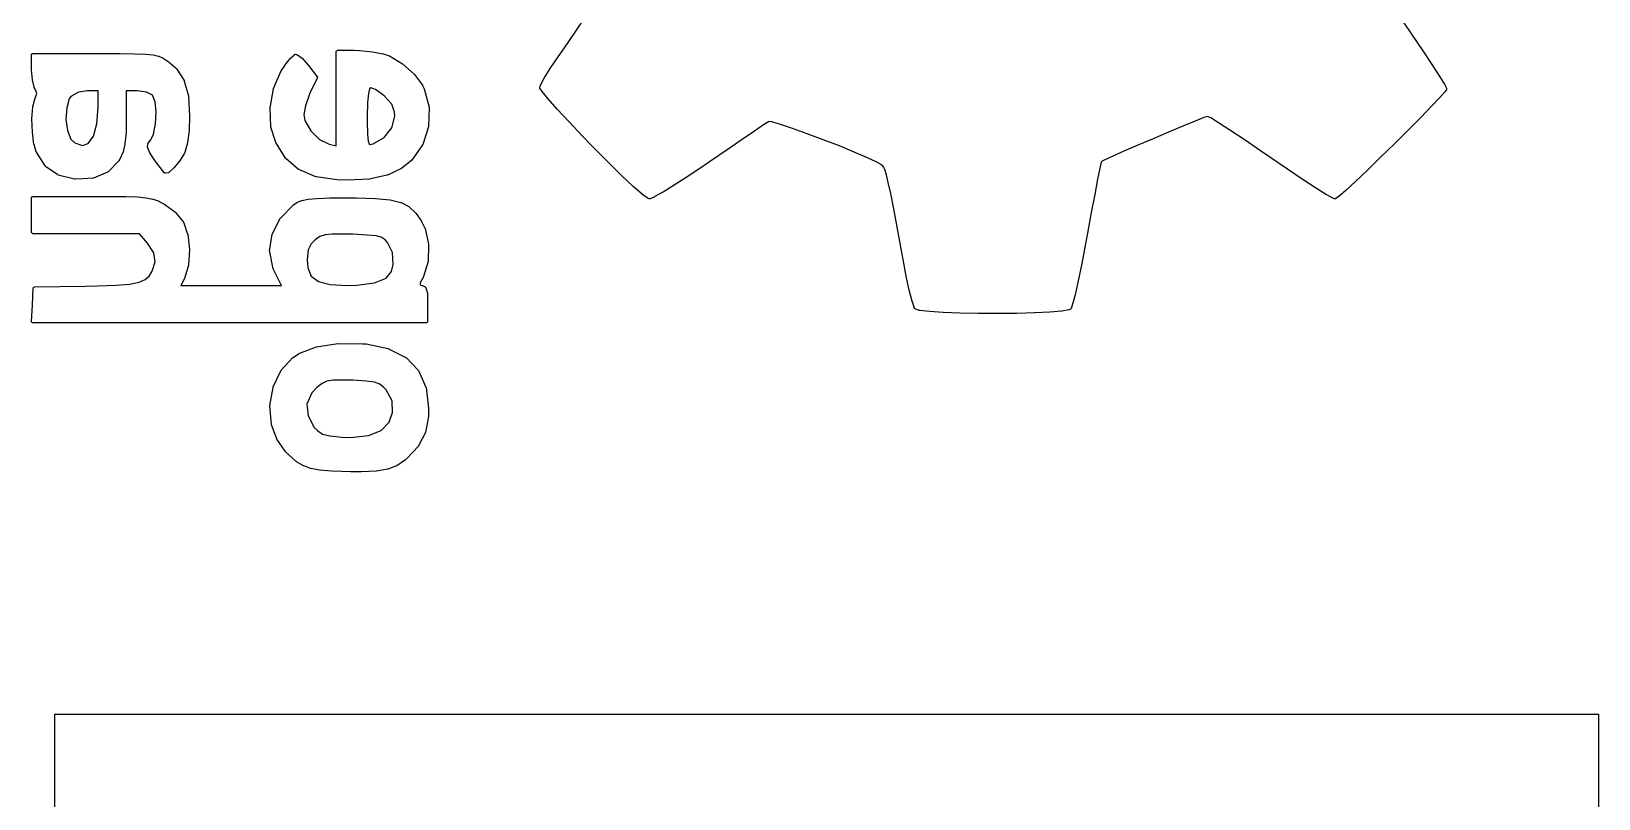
# Model space of a CAD drawing. Extents: x 84 to 124, y -233 to -38.
# Drawn here: x 111.78 to 117.99, y -128.76 to -125.72 of the extents above; entities that cross this region are included whole.
import ezdxf

# ---------------------------------------------------------------- set-up
doc = ezdxf.new("R2010")
doc.units = 0
doc.layers.add('BLACK', color=7, linetype='CONTINUOUS')

msp = doc.modelspace()

# ---------------------------------------------------------------- linework, layer by layer
at = {"layer": 'BLACK', "linetype": 'CONTINUOUS'}
for p, q in [((113.938, -125.728), (113.985, -125.659)), ((113.893, -125.793), (113.938, -125.728)), ((117.219, -125.687), (117.252, -125.736)), ((113.871, -125.825), (113.893, -125.793)), ((113.893, -125.793), (113.893, -125.793)), ((117.252, -125.736), (117.252, -125.736)), ((117.252, -125.736), (117.252, -125.736)), ((117.252, -125.736), (117.297, -125.802)), ((111.785, -125.817), (111.787, -125.813)), ((111.785, -125.877), (111.785, -125.817)), ((111.787, -125.813), (111.79, -125.812)), ((111.79, -125.812), (112.034, -125.812)), ((112.034, -125.812), (112.055, -125.812)), ((112.055, -125.812), (112.055, -125.812)), ((112.055, -125.812), (112.055, -125.812)), ((112.055, -125.812), (112.134, -125.812)), ((112.134, -125.812), (112.134, -125.812)), ((112.134, -125.812), (112.134, -125.812)), ((112.134, -125.812), (112.193, -125.813)), ((112.193, -125.813), (112.193, -125.813)), ((112.193, -125.813), (112.193, -125.813)), ((112.193, -125.813), (112.236, -125.815)), ((112.236, -125.815), (112.236, -125.815)), ((112.236, -125.815), (112.236, -125.815)), ((112.236, -125.815), (112.266, -125.818)), ((112.266, -125.818), (112.266, -125.818)), ((112.266, -125.818), (112.267, -125.818)), ((112.267, -125.818), (112.288, -125.823)), ((112.288, -125.823), (112.288, -125.823)), ((112.288, -125.823), (112.289, -125.823)), ((112.289, -125.823), (112.306, -125.831)), ((112.306, -125.831), (112.306, -125.831)), ((112.306, -125.831), (112.306, -125.831)), ((112.306, -125.831), (112.322, -125.841)), ((112.322, -125.841), (112.322, -125.841)), ((112.322, -125.841), (112.323, -125.841)), ((112.323, -125.841), (112.36, -125.873)), ((112.79, -125.857), (112.811, -125.83)), ((112.811, -125.83), (112.812, -125.829)), ((112.811, -125.83), (112.811, -125.83)), ((112.812, -125.829), (112.826, -125.817)), ((112.826, -125.817), (112.826, -125.816)), ((112.826, -125.816), (112.827, -125.816)), ((112.826, -125.817), (112.826, -125.817)), ((112.827, -125.816), (112.829, -125.815)), ((112.829, -125.815), (112.829, -125.816)), ((112.829, -125.816), (112.829, -125.815)), ((112.829, -125.815), (112.835, -125.816)), ((112.835, -125.816), (112.836, -125.817)), ((112.836, -125.817), (112.838, -125.817)), ((112.838, -125.817), (112.857, -125.831)), ((112.857, -125.831), (112.857, -125.832)), ((112.857, -125.832), (112.858, -125.832)), ((112.858, -125.832), (112.881, -125.858)), ((112.992, -125.804), (112.993, -125.802)), ((112.992, -126.178), (112.992, -125.804)), ((112.992, -125.804), (112.992, -125.804)), ((112.992, -125.804), (112.992, -125.804)), ((112.993, -125.802), (112.994, -125.801)), ((112.994, -125.801), (112.996, -125.8)), ((112.994, -125.801), (112.994, -125.801)), ((112.994, -125.801), (112.994, -125.801)), ((112.996, -125.8), (112.997, -125.799)), ((112.997, -125.799), (112.997, -125.799)), ((112.997, -125.799), (112.997, -125.799)), ((112.997, -125.799), (113.063, -125.799)), ((113.063, -125.799), (113.063, -125.799)), ((113.063, -125.799), (113.063, -125.799)), ((113.063, -125.799), (113.084, -125.8)), ((113.084, -125.8), (113.085, -125.8)), ((113.085, -125.8), (113.085, -125.8)), ((113.085, -125.8), (113.135, -125.805)), ((113.135, -125.805), (113.136, -125.805)), ((113.136, -125.805), (113.136, -125.805)), ((113.136, -125.805), (113.178, -125.813)), ((113.178, -125.813), (113.178, -125.813)), ((113.178, -125.813), (113.179, -125.813)), ((113.179, -125.813), (113.202, -125.821)), ((113.202, -125.821), (113.202, -125.822)), ((113.202, -125.822), (113.203, -125.822)), ((113.203, -125.822), (113.254, -125.853)), ((113.254, -125.853), (113.254, -125.853)), ((113.254, -125.853), (113.255, -125.853)), ((113.255, -125.853), (113.301, -125.894)), ((113.84, -125.871), (113.871, -125.825)), ((113.871, -125.825), (113.871, -125.825)), ((113.871, -125.825), (113.871, -125.825)), ((117.297, -125.802), (117.297, -125.802)), ((117.297, -125.802), (117.297, -125.802)), ((117.297, -125.802), (117.335, -125.86)), ((111.788, -125.916), (111.785, -125.877)), ((111.785, -125.877), (111.785, -125.877)), ((111.785, -125.877), (111.785, -125.877)), ((111.788, -125.917), (111.788, -125.916)), ((111.788, -125.916), (111.788, -125.916)), ((111.795, -125.945), (111.788, -125.917)), ((112.36, -125.873), (112.361, -125.874)), ((112.361, -125.874), (112.361, -125.874)), ((112.361, -125.874), (112.39, -125.919)), ((112.743, -125.951), (112.773, -125.883)), ((112.773, -125.883), (112.79, -125.858)), ((112.773, -125.883), (112.773, -125.883)), ((112.773, -125.883), (112.773, -125.883)), ((112.79, -125.858), (112.79, -125.857)), ((112.79, -125.858), (112.79, -125.858)), ((112.881, -125.858), (112.881, -125.858)), ((112.881, -125.858), (112.882, -125.859)), ((112.882, -125.859), (112.916, -125.904)), ((112.917, -125.909), (112.89, -125.963)), ((112.916, -125.904), (112.917, -125.905)), ((112.917, -125.905), (112.917, -125.906)), ((112.917, -125.906), (112.917, -125.907)), ((112.917, -125.907), (112.917, -125.908)), ((112.917, -125.908), (112.917, -125.909)), ((112.917, -125.909), (112.917, -125.909)), ((113.301, -125.894), (113.301, -125.895)), ((113.301, -125.895), (113.302, -125.895)), ((113.302, -125.895), (113.334, -125.938)), ((113.801, -125.937), (113.816, -125.91)), ((113.816, -125.91), (113.84, -125.871)), ((113.816, -125.91), (113.816, -125.91)), ((113.816, -125.91), (113.816, -125.91)), ((113.84, -125.871), (113.84, -125.871)), ((113.84, -125.871), (113.84, -125.871)), ((117.335, -125.86), (117.335, -125.86)), ((117.335, -125.86), (117.335, -125.86)), ((117.335, -125.86), (117.364, -125.905)), ((117.364, -125.905), (117.364, -125.905)), ((117.364, -125.905), (117.364, -125.905)), ((117.364, -125.905), (117.383, -125.936)), ((111.795, -125.946), (111.795, -125.945)), ((111.795, -125.947), (111.795, -125.946)), ((111.799, -125.953), (111.795, -125.947)), ((111.806, -125.971), (111.799, -125.953)), ((111.799, -125.989), (111.806, -125.971)), ((111.971, -125.965), (111.94, -125.982)), ((112.006, -125.96), (111.971, -125.965)), ((112.049, -125.96), (112.006, -125.96)), ((112.049, -126.024), (112.049, -125.96)), ((112.203, -125.96), (112.16, -125.96)), ((112.16, -125.96), (112.16, -126.071)), ((112.24, -125.965), (112.203, -125.96)), ((112.264, -125.977), (112.24, -125.965)), ((112.274, -126.003), (112.264, -125.977)), ((112.264, -125.977), (112.264, -125.977)), ((112.39, -125.919), (112.39, -125.92)), ((112.39, -125.92), (112.39, -125.921)), ((112.39, -125.921), (112.406, -125.98)), ((112.406, -125.98), (112.406, -125.98)), ((112.406, -125.98), (112.406, -125.981)), ((112.73, -126.027), (112.743, -125.952)), ((112.743, -125.952), (112.743, -125.951)), ((112.743, -125.951), (112.743, -125.951)), ((112.884, -125.977), (112.87, -126.019)), ((112.89, -125.963), (112.884, -125.977)), ((113.119, -125.97), (113.116, -126.006)), ((113.123, -125.952), (113.119, -125.97)), ((113.129, -125.948), (113.123, -125.952)), ((113.147, -125.955), (113.129, -125.948)), ((113.175, -125.974), (113.147, -125.955)), ((113.185, -125.982), (113.175, -125.974)), ((113.334, -125.938), (113.334, -125.939)), ((113.334, -125.939), (113.334, -125.939)), ((113.334, -125.939), (113.34, -125.952)), ((113.34, -125.952), (113.34, -125.952)), ((113.34, -125.952), (113.34, -125.952)), ((113.34, -125.952), (113.36, -126.025)), ((113.797, -125.947), (113.798, -125.946)), ((113.798, -125.948), (113.797, -125.947)), ((113.798, -125.946), (113.801, -125.937)), ((113.798, -125.946), (113.798, -125.946)), ((113.798, -125.95), (113.798, -125.948)), ((113.807, -125.963), (113.798, -125.95)), ((113.798, -125.95), (113.798, -125.95)), ((113.798, -125.95), (113.798, -125.95)), ((113.801, -125.937), (113.801, -125.937)), ((113.801, -125.937), (113.801, -125.937)), ((113.831, -125.991), (113.807, -125.963)), ((113.807, -125.963), (113.807, -125.963)), ((113.807, -125.963), (113.807, -125.963)), ((117.385, -125.962), (117.364, -125.986)), ((117.383, -125.936), (117.383, -125.936)), ((117.383, -125.936), (117.383, -125.936)), ((117.383, -125.936), (117.39, -125.949)), ((117.39, -125.954), (117.385, -125.962)), ((117.385, -125.962), (117.385, -125.962)), ((117.385, -125.962), (117.385, -125.962)), ((117.39, -125.949), (117.39, -125.949)), ((117.39, -125.949), (117.391, -125.95)), ((117.391, -125.95), (117.39, -125.951)), ((117.39, -125.951), (117.391, -125.953)), ((117.391, -125.953), (117.39, -125.953)), ((117.39, -125.953), (117.39, -125.954)), ((111.786, -126.071), (111.79, -126.023)), ((111.79, -126.022), (111.799, -125.989)), ((111.79, -126.023), (111.79, -126.022)), ((111.79, -126.023), (111.79, -126.023)), ((111.799, -125.989), (111.799, -125.989)), ((111.799, -125.989), (111.799, -125.989)), ((111.924, -126.027), (111.921, -126.073)), ((111.934, -125.991), (111.924, -126.027)), ((111.94, -125.982), (111.934, -125.991)), ((112.044, -126.09), (112.049, -126.024)), ((112.278, -126.044), (112.274, -126.003)), ((112.406, -125.981), (112.411, -126.059)), ((112.73, -126.028), (112.73, -126.027)), ((112.733, -126.103), (112.73, -126.028)), ((112.73, -126.028), (112.73, -126.028)), ((112.87, -126.019), (112.864, -126.054)), ((113.116, -126.006), (113.115, -126.063)), ((113.212, -126.013), (113.185, -125.982)), ((113.223, -126.044), (113.212, -126.013)), ((113.36, -126.027), (113.358, -126.101)), ((113.36, -126.025), (113.36, -126.026)), ((113.36, -126.026), (113.36, -126.027)), ((113.867, -126.032), (113.831, -125.991)), ((113.831, -125.991), (113.831, -125.991)), ((113.831, -125.991), (113.831, -125.991)), ((113.914, -126.082), (113.867, -126.032)), ((113.867, -126.032), (113.867, -126.032)), ((113.867, -126.032), (113.867, -126.032)), ((117.331, -126.021), (117.288, -126.066)), ((117.364, -125.986), (117.331, -126.021)), ((117.331, -126.021), (117.331, -126.021)), ((117.331, -126.021), (117.331, -126.021)), ((117.364, -125.986), (117.364, -125.986)), ((117.364, -125.986), (117.364, -125.986)), ((111.788, -126.124), (111.786, -126.071)), ((111.786, -126.071), (111.786, -126.071)), ((111.786, -126.071), (111.786, -126.071)), ((111.921, -126.073), (111.927, -126.117)), ((112.03, -126.139), (112.044, -126.09)), ((112.16, -126.071), (112.159, -126.125)), ((112.16, -126.071), (112.16, -126.071)), ((112.16, -126.071), (112.16, -126.071)), ((112.268, -126.131), (112.276, -126.09)), ((112.276, -126.09), (112.278, -126.044)), ((112.411, -126.062), (112.409, -126.116)), ((112.411, -126.059), (112.411, -126.059)), ((112.411, -126.059), (112.411, -126.059)), ((112.411, -126.059), (112.411, -126.062)), ((112.411, -126.062), (112.411, -126.062)), ((112.411, -126.062), (112.411, -126.062)), ((112.733, -126.104), (112.733, -126.103)), ((112.752, -126.164), (112.733, -126.104)), ((112.733, -126.104), (112.733, -126.104)), ((112.864, -126.054), (112.868, -126.078)), ((112.868, -126.078), (112.891, -126.118)), ((113.115, -126.063), (113.115, -126.082)), ((113.115, -126.082), (113.116, -126.13)), ((113.212, -126.106), (113.224, -126.06)), ((113.224, -126.06), (113.223, -126.044)), ((113.358, -126.103), (113.335, -126.173)), ((113.358, -126.101), (113.358, -126.102)), ((113.358, -126.102), (113.358, -126.103)), ((113.968, -126.139), (113.914, -126.082)), ((113.914, -126.082), (113.914, -126.082)), ((113.914, -126.082), (113.914, -126.082)), ((114.685, -126.095), (114.649, -126.119)), ((114.704, -126.082), (114.685, -126.095)), ((114.705, -126.081), (114.704, -126.082)), ((114.718, -126.083), (114.705, -126.081)), ((114.752, -126.093), (114.718, -126.083)), ((114.8, -126.109), (114.752, -126.093)), ((116.346, -126.1), (116.289, -126.124)), ((116.394, -126.08), (116.346, -126.1)), ((116.429, -126.066), (116.394, -126.08)), ((116.444, -126.061), (116.429, -126.066)), ((116.456, -126.067), (116.444, -126.061)), ((116.487, -126.086), (116.456, -126.067)), ((116.532, -126.115), (116.487, -126.086)), ((117.288, -126.066), (117.238, -126.116)), ((117.288, -126.066), (117.288, -126.066)), ((117.288, -126.066), (117.288, -126.066)), ((111.794, -126.173), (111.788, -126.124)), ((111.788, -126.124), (111.788, -126.124)), ((111.788, -126.124), (111.788, -126.124)), ((111.927, -126.117), (111.94, -126.151)), ((111.94, -126.151), (111.956, -126.166)), ((111.956, -126.166), (111.986, -126.176)), ((112.009, -126.168), (112.03, -126.139)), ((112.159, -126.125), (112.155, -126.17)), ((112.159, -126.125), (112.159, -126.125)), ((112.159, -126.125), (112.159, -126.125)), ((112.247, -126.167), (112.257, -126.154)), ((112.257, -126.154), (112.268, -126.131)), ((112.403, -126.166), (112.394, -126.199)), ((112.409, -126.117), (112.403, -126.165)), ((112.403, -126.165), (112.403, -126.165)), ((112.403, -126.165), (112.403, -126.166)), ((112.409, -126.116), (112.409, -126.116)), ((112.409, -126.116), (112.409, -126.117)), ((112.752, -126.165), (112.752, -126.164)), ((112.752, -126.164), (112.752, -126.164)), ((112.791, -126.227), (112.752, -126.165)), ((112.891, -126.118), (112.925, -126.152)), ((112.925, -126.152), (112.964, -126.171)), ((113.116, -126.13), (113.118, -126.159)), ((113.118, -126.159), (113.122, -126.17)), ((113.138, -126.17), (113.182, -126.145)), ((113.182, -126.145), (113.212, -126.106)), ((114.003, -126.176), (113.968, -126.139)), ((113.968, -126.139), (113.968, -126.139)), ((113.968, -126.139), (113.968, -126.139)), ((114.6, -126.152), (114.541, -126.193)), ((114.649, -126.119), (114.6, -126.152)), ((114.6, -126.152), (114.6, -126.152)), ((114.649, -126.119), (114.649, -126.119)), ((114.858, -126.13), (114.8, -126.109)), ((114.921, -126.154), (114.858, -126.13)), ((114.985, -126.178), (114.921, -126.154)), ((116.228, -126.15), (116.167, -126.175)), ((116.289, -126.124), (116.228, -126.15)), ((116.228, -126.15), (116.228, -126.15)), ((116.589, -126.153), (116.532, -126.115)), ((116.654, -126.198), (116.589, -126.153)), ((116.589, -126.153), (116.589, -126.153)), ((117.238, -126.116), (117.184, -126.17)), ((117.238, -126.116), (117.238, -126.116)), ((117.238, -126.116), (117.238, -126.116)), ((111.795, -126.173), (111.794, -126.173)), ((111.803, -126.202), (111.795, -126.173)), ((111.795, -126.173), (111.795, -126.173)), ((111.804, -126.202), (111.803, -126.202)), ((111.804, -126.203), (111.804, -126.202)), ((111.839, -126.257), (111.804, -126.203)), ((111.986, -126.176), (112.009, -126.168)), ((112.147, -126.204), (112.135, -126.23)), ((112.148, -126.203), (112.147, -126.204)), ((112.147, -126.204), (112.147, -126.204)), ((112.155, -126.171), (112.148, -126.203)), ((112.155, -126.17), (112.155, -126.17)), ((112.155, -126.17), (112.155, -126.171)), ((112.244, -126.184), (112.246, -126.17)), ((112.245, -126.185), (112.244, -126.184)), ((112.245, -126.186), (112.245, -126.185)), ((112.253, -126.206), (112.245, -126.186)), ((112.246, -126.17), (112.247, -126.169)), ((112.247, -126.169), (112.247, -126.167)), ((112.273, -126.236), (112.253, -126.206)), ((112.253, -126.206), (112.253, -126.206)), ((112.253, -126.206), (112.253, -126.206)), ((112.389, -126.209), (112.371, -126.238)), ((112.394, -126.2), (112.389, -126.209)), ((112.389, -126.209), (112.389, -126.209)), ((112.389, -126.209), (112.389, -126.209)), ((112.394, -126.199), (112.394, -126.199)), ((112.394, -126.199), (112.394, -126.2)), ((112.792, -126.227), (112.791, -126.227)), ((112.792, -126.228), (112.792, -126.227)), ((112.843, -126.271), (112.792, -126.228)), ((112.964, -126.171), (112.992, -126.178)), ((113.122, -126.17), (113.126, -126.172)), ((113.126, -126.172), (113.137, -126.17)), ((113.137, -126.17), (113.138, -126.17)), ((113.334, -126.174), (113.291, -126.234)), ((113.335, -126.173), (113.334, -126.173)), ((113.334, -126.173), (113.334, -126.174)), ((114.065, -126.239), (114.003, -126.176)), ((114.003, -126.176), (114.003, -126.176)), ((114.003, -126.176), (114.003, -126.176)), ((114.541, -126.193), (114.475, -126.238)), ((115.044, -126.203), (114.985, -126.178)), ((115.096, -126.225), (115.044, -126.203)), ((115.134, -126.242), (115.096, -126.225)), ((116.066, -126.22), (116.034, -126.234)), ((116.112, -126.199), (116.066, -126.22)), ((116.066, -126.22), (116.066, -126.22)), ((116.167, -126.175), (116.112, -126.199)), ((116.112, -126.199), (116.112, -126.199)), ((116.167, -126.175), (116.167, -126.175)), ((116.691, -126.223), (116.654, -126.198)), ((116.654, -126.198), (116.654, -126.198)), ((116.76, -126.27), (116.691, -126.223)), ((116.691, -126.223), (116.691, -126.223)), ((116.691, -126.223), (116.691, -126.223)), ((117.129, -126.223), (117.077, -126.274)), ((117.184, -126.17), (117.129, -126.223)), ((117.129, -126.223), (117.129, -126.223)), ((117.129, -126.223), (117.129, -126.223)), ((117.184, -126.17), (117.184, -126.17)), ((117.184, -126.17), (117.184, -126.17)), ((111.84, -126.258), (111.839, -126.257)), ((111.84, -126.259), (111.84, -126.258)), ((111.889, -126.293), (111.84, -126.259)), ((112.086, -126.282), (112.03, -126.306)), ((112.087, -126.282), (112.086, -126.282)), ((112.088, -126.281), (112.087, -126.282)), ((112.13, -126.237), (112.088, -126.281)), ((112.131, -126.237), (112.13, -126.237)), ((112.13, -126.237), (112.13, -126.237)), ((112.134, -126.231), (112.131, -126.237)), ((112.135, -126.23), (112.134, -126.23)), ((112.134, -126.23), (112.134, -126.231)), ((112.307, -126.28), (112.273, -126.236)), ((112.273, -126.236), (112.273, -126.236)), ((112.273, -126.236), (112.273, -126.236)), ((112.31, -126.284), (112.307, -126.28)), ((112.307, -126.28), (112.307, -126.28)), ((112.307, -126.28), (112.307, -126.28)), ((112.311, -126.284), (112.31, -126.284)), ((112.311, -126.285), (112.311, -126.284)), ((112.312, -126.285), (112.311, -126.285)), ((112.313, -126.286), (112.312, -126.285)), ((112.314, -126.286), (112.313, -126.286)), ((112.315, -126.286), (112.314, -126.286)), ((112.327, -126.284), (112.315, -126.286)), ((112.328, -126.283), (112.327, -126.284)), ((112.329, -126.283), (112.328, -126.283)), ((112.348, -126.265), (112.329, -126.283)), ((112.349, -126.265), (112.348, -126.265)), ((112.371, -126.239), (112.349, -126.265)), ((112.349, -126.265), (112.349, -126.265)), ((112.371, -126.238), (112.371, -126.238)), ((112.371, -126.238), (112.371, -126.239)), ((112.844, -126.272), (112.843, -126.271)), ((112.911, -126.3), (112.844, -126.272)), ((112.844, -126.272), (112.844, -126.272)), ((113.25, -126.268), (113.195, -126.294)), ((113.251, -126.267), (113.25, -126.268)), ((113.291, -126.235), (113.251, -126.267)), ((113.251, -126.267), (113.251, -126.267)), ((113.291, -126.234), (113.291, -126.234)), ((113.291, -126.234), (113.291, -126.235)), ((114.121, -126.294), (114.065, -126.239)), ((114.065, -126.239), (114.065, -126.239)), ((114.065, -126.239), (114.065, -126.239)), ((114.457, -126.25), (114.392, -126.294)), ((114.475, -126.238), (114.457, -126.25)), ((114.457, -126.25), (114.457, -126.25)), ((114.457, -126.25), (114.457, -126.25)), ((114.475, -126.238), (114.475, -126.238)), ((114.475, -126.238), (114.475, -126.238)), ((115.154, -126.254), (115.134, -126.242)), ((115.155, -126.254), (115.154, -126.254)), ((115.16, -126.261), (115.155, -126.254)), ((115.165, -126.272), (115.16, -126.261)), ((115.172, -126.292), (115.165, -126.272)), ((116.017, -126.266), (116.008, -126.31)), ((116.022, -126.242), (116.017, -126.266)), ((116.023, -126.24), (116.022, -126.242)), ((116.034, -126.234), (116.023, -126.24)), ((116.822, -126.312), (116.76, -126.27)), ((116.76, -126.27), (116.76, -126.27)), ((116.76, -126.27), (116.76, -126.27)), ((117.077, -126.274), (117.03, -126.319)), ((117.077, -126.274), (117.077, -126.274)), ((117.077, -126.274), (117.077, -126.274)), ((111.89, -126.293), (111.889, -126.293)), ((111.89, -126.294), (111.89, -126.293)), ((111.955, -126.309), (111.89, -126.294)), ((111.956, -126.309), (111.955, -126.309)), ((111.955, -126.309), (111.955, -126.309)), ((111.957, -126.309), (111.956, -126.309)), ((111.958, -126.309), (111.957, -126.309)), ((111.987, -126.308), (111.958, -126.309)), ((111.958, -126.309), (111.958, -126.309)), ((112.029, -126.306), (111.987, -126.308)), ((111.987, -126.308), (111.987, -126.308)), ((112.03, -126.306), (112.029, -126.306)), ((112.029, -126.306), (112.029, -126.306)), ((112.912, -126.3), (112.911, -126.3)), ((112.911, -126.3), (112.911, -126.3)), ((112.996, -126.312), (112.912, -126.3)), ((113.035, -126.313), (112.996, -126.312)), ((112.996, -126.312), (112.996, -126.312)), ((112.996, -126.312), (112.996, -126.312)), ((113.123, -126.309), (113.035, -126.313)), ((113.035, -126.313), (113.035, -126.313)), ((113.035, -126.313), (113.035, -126.313)), ((113.124, -126.309), (113.123, -126.309)), ((113.127, -126.308), (113.124, -126.309)), ((113.124, -126.309), (113.124, -126.309)), ((113.194, -126.294), (113.127, -126.308)), ((113.127, -126.308), (113.127, -126.308)), ((113.195, -126.294), (113.194, -126.294)), ((113.194, -126.294), (113.194, -126.294)), ((114.168, -126.338), (114.121, -126.294)), ((114.121, -126.294), (114.121, -126.294)), ((114.121, -126.294), (114.121, -126.294)), ((114.204, -126.369), (114.168, -126.338)), ((114.168, -126.338), (114.168, -126.338)), ((114.168, -126.338), (114.168, -126.338)), ((114.334, -126.331), (114.287, -126.361)), ((114.392, -126.294), (114.334, -126.331)), ((114.334, -126.331), (114.334, -126.331)), ((114.334, -126.331), (114.334, -126.331)), ((114.392, -126.294), (114.392, -126.294)), ((114.392, -126.294), (114.392, -126.294)), ((115.179, -126.323), (115.172, -126.292)), ((115.189, -126.367), (115.179, -126.323)), ((116.008, -126.31), (115.997, -126.37)), ((116.008, -126.31), (116.008, -126.31)), ((116.875, -126.346), (116.822, -126.312)), ((116.822, -126.312), (116.822, -126.312)), ((116.822, -126.312), (116.822, -126.312)), ((116.915, -126.371), (116.875, -126.346)), ((116.875, -126.346), (116.875, -126.346)), ((116.875, -126.346), (116.875, -126.346)), ((117.03, -126.319), (116.991, -126.354)), ((117.03, -126.319), (117.03, -126.319)), ((117.03, -126.319), (117.03, -126.319)), ((111.785, -126.383), (111.787, -126.379)), ((111.785, -126.521), (111.785, -126.383)), ((111.787, -126.379), (111.79, -126.378)), ((111.79, -126.378), (112.021, -126.378)), ((112.021, -126.378), (112.021, -126.378)), ((112.021, -126.378), (112.021, -126.378)), ((112.021, -126.378), (112.093, -126.378)), ((112.093, -126.378), (112.093, -126.378)), ((112.093, -126.378), (112.093, -126.378)), ((112.093, -126.378), (112.157, -126.378)), ((112.157, -126.378), (112.157, -126.378)), ((112.157, -126.378), (112.158, -126.378)), ((112.158, -126.378), (112.205, -126.38)), ((112.205, -126.38), (112.205, -126.38)), ((112.205, -126.38), (112.205, -126.38)), ((112.205, -126.38), (112.239, -126.383)), ((112.239, -126.383), (112.239, -126.384)), ((112.239, -126.384), (112.239, -126.384)), ((112.239, -126.384), (112.265, -126.389)), ((112.265, -126.389), (112.265, -126.389)), ((112.265, -126.389), (112.266, -126.389)), ((112.266, -126.389), (112.286, -126.396)), ((112.286, -126.396), (112.287, -126.396)), ((112.287, -126.396), (112.287, -126.396)), ((112.287, -126.396), (112.308, -126.407)), ((112.308, -126.407), (112.308, -126.407)), ((112.308, -126.407), (112.308, -126.407)), ((112.308, -126.407), (112.312, -126.409)), ((112.312, -126.409), (112.313, -126.409)), ((112.313, -126.409), (112.313, -126.41)), ((112.313, -126.41), (112.356, -126.442)), ((112.771, -126.464), (112.823, -126.411)), ((112.823, -126.411), (112.836, -126.402)), ((112.823, -126.411), (112.823, -126.411)), ((112.823, -126.411), (112.823, -126.411)), ((112.836, -126.402), (112.854, -126.394)), ((112.836, -126.402), (112.836, -126.402)), ((112.836, -126.402), (112.836, -126.402)), ((112.854, -126.394), (112.855, -126.394)), ((112.855, -126.394), (112.88, -126.389)), ((112.855, -126.394), (112.855, -126.394)), ((112.88, -126.389), (112.916, -126.386)), ((112.88, -126.389), (112.88, -126.389)), ((112.88, -126.389), (112.88, -126.389)), ((112.916, -126.386), (112.967, -126.384)), ((112.916, -126.386), (112.916, -126.386)), ((112.916, -126.386), (112.916, -126.386)), ((112.967, -126.384), (112.967, -126.384)), ((112.967, -126.384), (112.967, -126.384)), ((112.967, -126.384), (113.039, -126.384)), ((113.039, -126.384), (113.039, -126.384)), ((113.039, -126.384), (113.039, -126.384)), ((113.039, -126.384), (113.072, -126.384)), ((113.072, -126.384), (113.072, -126.384)), ((113.072, -126.384), (113.072, -126.384)), ((113.072, -126.384), (113.148, -126.386)), ((113.148, -126.386), (113.148, -126.386)), ((113.148, -126.386), (113.148, -126.386)), ((113.148, -126.386), (113.205, -126.391)), ((113.205, -126.391), (113.206, -126.391)), ((113.206, -126.391), (113.206, -126.391)), ((113.206, -126.391), (113.248, -126.402)), ((113.248, -126.402), (113.248, -126.402)), ((113.248, -126.402), (113.249, -126.402)), ((113.249, -126.402), (113.28, -126.418)), ((114.204, -126.37), (114.204, -126.369)), ((114.226, -126.385), (114.204, -126.37)), ((114.204, -126.37), (114.204, -126.37)), ((114.227, -126.386), (114.226, -126.385)), ((114.232, -126.388), (114.227, -126.386)), ((114.227, -126.386), (114.227, -126.386)), ((114.233, -126.388), (114.232, -126.388)), ((114.235, -126.388), (114.233, -126.388)), ((114.252, -126.381), (114.235, -126.388)), ((114.286, -126.361), (114.252, -126.38)), ((114.252, -126.38), (114.252, -126.38)), ((114.252, -126.38), (114.252, -126.381)), ((114.287, -126.361), (114.286, -126.361)), ((114.286, -126.361), (114.286, -126.361)), ((115.201, -126.427), (115.189, -126.367)), ((115.997, -126.37), (115.983, -126.442)), ((116.916, -126.371), (116.915, -126.371)), ((116.94, -126.385), (116.916, -126.371)), ((116.916, -126.371), (116.916, -126.371)), ((116.941, -126.385), (116.94, -126.385)), ((116.94, -126.385), (116.94, -126.385)), ((116.946, -126.387), (116.941, -126.385)), ((116.947, -126.387), (116.946, -126.387)), ((116.949, -126.387), (116.947, -126.387)), ((116.947, -126.387), (116.947, -126.387)), ((116.95, -126.387), (116.949, -126.387)), ((116.951, -126.387), (116.95, -126.387)), ((116.95, -126.387), (116.95, -126.387)), ((116.963, -126.378), (116.951, -126.387)), ((116.964, -126.378), (116.963, -126.378)), ((116.991, -126.354), (116.964, -126.378)), ((116.964, -126.378), (116.964, -126.378)), ((116.991, -126.354), (116.991, -126.354)), ((116.991, -126.354), (116.991, -126.354)), ((112.356, -126.442), (112.356, -126.442)), ((112.356, -126.442), (112.357, -126.443)), ((112.357, -126.443), (112.387, -126.48)), ((112.738, -126.527), (112.77, -126.465)), ((112.77, -126.465), (112.77, -126.464)), ((112.77, -126.464), (112.771, -126.464)), ((113.28, -126.418), (113.281, -126.419)), ((113.281, -126.419), (113.281, -126.419)), ((113.281, -126.419), (113.306, -126.443)), ((113.306, -126.443), (113.307, -126.443)), ((113.307, -126.443), (113.307, -126.444)), ((113.307, -126.444), (113.33, -126.476)), ((113.33, -126.476), (113.33, -126.477)), ((113.33, -126.477), (113.33, -126.477)), ((113.33, -126.477), (113.343, -126.504)), ((115.215, -126.506), (115.201, -126.427)), ((115.983, -126.442), (115.968, -126.523)), ((115.983, -126.442), (115.983, -126.442)), ((111.787, -126.524), (111.785, -126.521)), ((111.79, -126.526), (111.787, -126.524)), ((112.213, -126.526), (111.79, -126.526)), ((112.244, -126.563), (112.213, -126.526)), ((112.387, -126.48), (112.387, -126.481)), ((112.387, -126.481), (112.388, -126.482)), ((112.388, -126.482), (112.403, -126.527)), ((112.403, -126.527), (112.403, -126.527)), ((112.403, -126.527), (112.404, -126.528)), ((112.404, -126.528), (112.411, -126.588)), ((112.728, -126.595), (112.738, -126.528)), ((112.738, -126.528), (112.738, -126.527)), ((112.738, -126.528), (112.738, -126.528)), ((112.927, -126.537), (112.909, -126.55)), ((112.948, -126.53), (112.927, -126.537)), ((112.976, -126.527), (112.948, -126.53)), ((113.021, -126.527), (112.976, -126.527)), ((113.058, -126.528), (113.021, -126.527)), ((113.114, -126.531), (113.058, -126.528)), ((113.15, -126.534), (113.114, -126.531)), ((113.173, -126.541), (113.15, -126.534)), ((113.343, -126.504), (113.343, -126.504)), ((113.343, -126.504), (113.344, -126.505)), ((113.344, -126.505), (113.358, -126.567)), ((115.234, -126.606), (115.215, -126.506)), ((115.215, -126.506), (115.215, -126.506)), ((115.968, -126.523), (115.96, -126.565)), ((115.968, -126.523), (115.968, -126.523)), ((115.968, -126.523), (115.968, -126.523)), ((112.269, -126.601), (112.244, -126.563)), ((112.274, -126.637), (112.269, -126.601)), ((112.411, -126.589), (112.407, -126.649)), ((112.411, -126.588), (112.411, -126.588)), ((112.411, -126.588), (112.411, -126.589)), ((112.729, -126.596), (112.728, -126.595)), ((112.729, -126.597), (112.729, -126.596)), ((112.742, -126.664), (112.729, -126.597)), ((112.88, -126.59), (112.877, -126.628)), ((112.892, -126.565), (112.88, -126.59)), ((112.909, -126.55), (112.892, -126.565)), ((113.187, -126.551), (113.173, -126.541)), ((113.195, -126.56), (113.187, -126.551)), ((113.215, -126.6), (113.195, -126.56)), ((113.218, -126.648), (113.215, -126.6)), ((113.358, -126.569), (113.356, -126.635)), ((113.358, -126.567), (113.358, -126.568)), ((113.358, -126.568), (113.358, -126.569)), ((115.96, -126.565), (115.945, -126.643)), ((115.96, -126.565), (115.96, -126.565)), ((115.96, -126.565), (115.96, -126.565)), ((112.262, -126.674), (112.274, -126.637)), ((112.407, -126.65), (112.392, -126.699)), ((112.407, -126.649), (112.407, -126.649)), ((112.407, -126.649), (112.407, -126.65)), ((112.877, -126.628), (112.879, -126.661)), ((112.879, -126.661), (112.893, -126.694)), ((113.211, -126.675), (113.218, -126.648)), ((113.356, -126.636), (113.337, -126.695)), ((113.356, -126.635), (113.356, -126.636)), ((113.356, -126.636), (113.356, -126.636)), ((115.238, -126.628), (115.234, -126.606)), ((115.25, -126.693), (115.238, -126.628)), ((115.238, -126.628), (115.238, -126.628)), ((115.238, -126.628), (115.238, -126.628)), ((115.945, -126.643), (115.931, -126.712)), ((115.945, -126.643), (115.945, -126.643)), ((115.945, -126.643), (115.945, -126.643)), ((112.12, -126.729), (112.173, -126.725)), ((112.173, -126.725), (112.211, -126.718)), ((112.211, -126.718), (112.235, -126.707)), ((112.235, -126.707), (112.251, -126.693)), ((112.251, -126.693), (112.262, -126.674)), ((112.392, -126.7), (112.376, -126.73)), ((112.392, -126.699), (112.392, -126.699)), ((112.392, -126.699), (112.392, -126.7)), ((112.742, -126.665), (112.742, -126.664)), ((112.742, -126.664), (112.742, -126.664)), ((112.752, -126.686), (112.742, -126.665)), ((112.775, -126.73), (112.752, -126.686)), ((112.752, -126.686), (112.752, -126.686)), ((112.752, -126.686), (112.752, -126.686)), ((112.893, -126.694), (112.922, -126.715)), ((112.922, -126.715), (112.968, -126.726)), ((113.074, -126.729), (113.143, -126.72)), ((113.143, -126.72), (113.189, -126.702)), ((113.189, -126.702), (113.211, -126.675)), ((113.325, -126.72), (113.324, -126.728)), ((113.337, -126.696), (113.325, -126.72)), ((113.337, -126.695), (113.337, -126.696)), ((113.337, -126.696), (113.337, -126.696)), ((115.262, -126.749), (115.25, -126.693)), ((115.25, -126.693), (115.25, -126.693)), ((115.25, -126.693), (115.25, -126.693)), ((115.931, -126.712), (115.919, -126.767)), ((115.931, -126.712), (115.931, -126.712)), ((115.931, -126.712), (115.931, -126.712)), ((111.788, -126.807), (111.791, -126.741)), ((111.791, -126.741), (111.792, -126.739)), ((111.792, -126.739), (111.793, -126.737)), ((111.793, -126.737), (111.793, -126.737)), ((111.793, -126.737), (111.793, -126.737)), ((111.793, -126.737), (111.795, -126.737)), ((111.795, -126.737), (111.796, -126.736)), ((111.796, -126.736), (111.998, -126.733)), ((111.998, -126.733), (112.046, -126.732)), ((111.998, -126.733), (111.998, -126.733)), ((112.046, -126.732), (112.12, -126.729)), ((112.376, -126.73), (112.775, -126.73)), ((112.968, -126.726), (113.037, -126.73)), ((113.037, -126.73), (113.074, -126.729)), ((113.324, -126.728), (113.331, -126.73)), ((113.331, -126.73), (113.332, -126.73)), ((113.332, -126.73), (113.333, -126.73)), ((113.333, -126.73), (113.344, -126.736)), ((113.344, -126.736), (113.344, -126.736)), ((113.344, -126.736), (113.344, -126.736)), ((113.344, -126.736), (113.346, -126.738)), ((113.346, -126.738), (113.347, -126.739)), ((113.347, -126.739), (113.347, -126.739)), ((113.347, -126.739), (113.347, -126.74)), ((113.347, -126.74), (113.353, -126.761)), ((113.353, -126.761), (113.352, -126.762)), ((113.352, -126.762), (113.353, -126.762)), ((113.353, -126.762), (113.354, -126.804)), ((115.273, -126.792), (115.262, -126.749)), ((115.262, -126.749), (115.262, -126.749)), ((115.262, -126.749), (115.262, -126.749)), ((115.919, -126.767), (115.909, -126.804)), ((115.919, -126.767), (115.918, -126.767)), ((115.918, -126.767), (115.919, -126.767)), ((111.784, -126.873), (111.788, -126.807)), ((113.354, -126.804), (113.354, -126.804)), ((113.354, -126.804), (113.354, -126.804)), ((113.354, -126.804), (113.354, -126.873)), ((115.273, -126.793), (115.273, -126.792)), ((115.273, -126.792), (115.273, -126.792)), ((115.281, -126.817), (115.273, -126.793)), ((115.282, -126.818), (115.281, -126.817)), ((115.284, -126.822), (115.282, -126.818)), ((115.282, -126.818), (115.282, -126.818)), ((115.285, -126.823), (115.284, -126.822)), ((115.287, -126.824), (115.285, -126.823)), ((115.303, -126.829), (115.287, -126.824)), ((115.304, -126.829), (115.303, -126.829)), ((115.304, -126.83), (115.304, -126.829)), ((115.342, -126.834), (115.304, -126.83)), ((115.396, -126.837), (115.342, -126.834)), ((115.342, -126.834), (115.342, -126.834)), ((115.342, -126.834), (115.342, -126.834)), ((115.462, -126.84), (115.396, -126.837)), ((115.396, -126.837), (115.396, -126.837)), ((115.396, -126.837), (115.396, -126.837)), ((115.535, -126.841), (115.462, -126.84)), ((115.462, -126.84), (115.462, -126.84)), ((115.462, -126.84), (115.462, -126.84)), ((115.536, -126.841), (115.535, -126.841)), ((115.535, -126.841), (115.535, -126.841)), ((115.612, -126.841), (115.536, -126.841)), ((115.688, -126.841), (115.612, -126.841)), ((115.612, -126.841), (115.612, -126.841)), ((115.612, -126.841), (115.612, -126.841)), ((115.758, -126.839), (115.688, -126.841)), ((115.688, -126.841), (115.688, -126.841)), ((115.688, -126.841), (115.688, -126.841)), ((115.759, -126.839), (115.758, -126.839)), ((115.758, -126.839), (115.758, -126.839)), ((115.819, -126.836), (115.759, -126.839)), ((115.865, -126.832), (115.819, -126.836)), ((115.819, -126.836), (115.819, -126.836)), ((115.819, -126.836), (115.819, -126.836)), ((115.866, -126.832), (115.865, -126.832)), ((115.894, -126.827), (115.866, -126.832)), ((115.866, -126.832), (115.866, -126.832)), ((115.895, -126.827), (115.894, -126.827)), ((115.894, -126.827), (115.894, -126.827)), ((115.901, -126.824), (115.895, -126.827)), ((115.902, -126.823), (115.901, -126.824)), ((115.903, -126.821), (115.902, -126.823)), ((115.909, -126.805), (115.903, -126.821)), ((115.909, -126.804), (115.909, -126.804)), ((115.909, -126.804), (115.909, -126.805)), ((111.785, -126.875), (111.784, -126.873)), ((111.784, -126.873), (111.784, -126.873)), ((111.784, -126.873), (111.784, -126.873)), ((111.785, -126.876), (111.785, -126.875)), ((111.787, -126.877), (111.785, -126.876)), ((111.785, -126.876), (111.785, -126.876)), ((111.785, -126.876), (111.785, -126.876)), ((111.789, -126.878), (111.787, -126.877)), ((111.789, -126.878), (111.789, -126.878)), ((113.349, -126.878), (111.789, -126.878)), ((111.789, -126.878), (111.789, -126.878)), ((113.353, -126.876), (113.349, -126.878)), ((113.354, -126.873), (113.353, -126.876)), ((112.844, -127), (112.913, -126.973)), ((112.913, -126.973), (112.913, -126.973)), ((112.913, -126.973), (112.914, -126.973)), ((112.914, -126.973), (112.998, -126.96)), ((112.998, -126.96), (112.999, -126.96)), ((112.999, -126.96), (112.999, -126.96)), ((112.999, -126.96), (113.096, -126.961)), ((113.096, -126.961), (113.096, -126.961)), ((113.096, -126.961), (113.096, -126.961)), ((113.096, -126.961), (113.11, -126.962)), ((113.11, -126.962), (113.11, -126.962)), ((113.11, -126.962), (113.11, -126.962)), ((113.11, -126.962), (113.198, -126.98)), ((112.773, -127.067), (112.82, -127.016)), ((112.82, -127.016), (112.821, -127.016)), ((112.821, -127.015), (112.843, -127.001)), ((112.821, -127.016), (112.821, -127.015)), ((112.843, -127.001), (112.844, -127.001)), ((112.844, -127.001), (112.844, -127)), ((113.198, -126.98), (113.199, -126.981)), ((113.199, -126.981), (113.199, -126.981)), ((113.199, -126.981), (113.267, -127.015)), ((113.267, -127.015), (113.268, -127.016)), ((113.268, -127.016), (113.269, -127.016)), ((113.269, -127.016), (113.317, -127.066)), ((112.742, -127.132), (112.772, -127.068)), ((112.772, -127.068), (112.773, -127.068)), ((112.773, -127.068), (112.773, -127.067)), ((113.317, -127.066), (113.318, -127.067)), ((113.318, -127.067), (113.318, -127.067)), ((113.318, -127.067), (113.347, -127.133)), ((112.729, -127.206), (112.742, -127.134)), ((112.742, -127.133), (112.742, -127.132)), ((112.742, -127.134), (112.742, -127.133)), ((112.895, -127.156), (112.876, -127.2)), ((112.915, -127.134), (112.895, -127.156)), ((112.936, -127.118), (112.915, -127.134)), ((112.955, -127.109), (112.936, -127.118)), ((112.981, -127.105), (112.955, -127.109)), ((113.02, -127.105), (112.981, -127.105)), ((113.057, -127.106), (113.02, -127.105)), ((113.11, -127.109), (113.057, -127.106)), ((113.143, -127.113), (113.11, -127.109)), ((113.164, -127.121), (113.143, -127.113)), ((113.18, -127.134), (113.164, -127.121)), ((113.189, -127.144), (113.18, -127.134)), ((113.214, -127.187), (113.189, -127.144)), ((113.347, -127.133), (113.347, -127.134)), ((113.347, -127.134), (113.348, -127.135)), ((113.348, -127.135), (113.357, -127.216)), ((112.729, -127.207), (112.729, -127.206)), ((112.729, -127.206), (112.729, -127.206)), ((112.736, -127.281), (112.729, -127.207)), ((112.876, -127.2), (112.88, -127.247)), ((113.215, -127.233), (113.214, -127.187)), ((113.357, -127.216), (113.357, -127.217)), ((113.357, -127.217), (113.358, -127.217)), ((113.358, -127.217), (113.357, -127.248)), ((112.736, -127.282), (112.736, -127.281)), ((112.736, -127.281), (112.736, -127.281)), ((112.756, -127.338), (112.736, -127.282)), ((112.88, -127.247), (112.905, -127.293)), ((113.17, -127.305), (113.201, -127.272)), ((113.201, -127.272), (113.215, -127.233)), ((113.357, -127.249), (113.345, -127.312)), ((113.357, -127.248), (113.356, -127.248)), ((113.356, -127.248), (113.357, -127.249)), ((112.756, -127.339), (112.756, -127.338)), ((112.756, -127.338), (112.756, -127.338)), ((112.789, -127.387), (112.756, -127.339)), ((112.905, -127.293), (112.917, -127.305)), ((112.917, -127.305), (112.938, -127.319)), ((112.938, -127.319), (112.967, -127.326)), ((112.967, -127.326), (113.014, -127.331)), ((113.014, -127.331), (113.049, -127.332)), ((113.049, -127.332), (113.12, -127.325)), ((113.12, -127.325), (113.17, -127.305)), ((113.345, -127.313), (113.318, -127.365)), ((113.345, -127.312), (113.345, -127.313)), ((113.345, -127.313), (113.345, -127.313)), ((112.79, -127.387), (112.789, -127.387)), ((112.79, -127.388), (112.79, -127.387)), ((112.833, -127.427), (112.79, -127.388)), ((113.318, -127.366), (113.272, -127.415)), ((113.318, -127.365), (113.318, -127.366)), ((113.318, -127.366), (113.318, -127.366)), ((112.834, -127.427), (112.833, -127.427)), ((112.834, -127.428), (112.834, -127.427)), ((112.835, -127.428), (112.834, -127.428)), ((112.862, -127.444), (112.835, -127.428)), ((112.835, -127.428), (112.835, -127.428)), ((112.835, -127.428), (112.835, -127.428)), ((112.863, -127.444), (112.862, -127.444)), ((112.863, -127.445), (112.863, -127.444)), ((112.89, -127.455), (112.863, -127.445)), ((112.891, -127.455), (112.89, -127.455)), ((112.89, -127.455), (112.89, -127.455)), ((112.925, -127.462), (112.891, -127.455)), ((112.973, -127.465), (112.925, -127.462)), ((112.925, -127.462), (112.925, -127.462)), ((112.925, -127.462), (112.925, -127.462)), ((113.013, -127.467), (112.973, -127.465)), ((112.973, -127.465), (112.973, -127.465)), ((112.973, -127.465), (112.973, -127.465)), ((113.013, -127.467), (113.013, -127.467)), ((113.049, -127.468), (113.013, -127.467)), ((113.013, -127.467), (113.013, -127.467)), ((113.091, -127.468), (113.049, -127.468)), ((113.092, -127.468), (113.091, -127.468)), ((113.091, -127.468), (113.091, -127.468)), ((113.15, -127.466), (113.092, -127.468)), ((113.151, -127.466), (113.15, -127.466)), ((113.15, -127.466), (113.15, -127.466)), ((113.195, -127.458), (113.151, -127.466)), ((113.196, -127.458), (113.195, -127.458)), ((113.195, -127.458), (113.195, -127.458)), ((113.231, -127.444), (113.196, -127.458)), ((113.232, -127.444), (113.231, -127.444)), ((113.231, -127.444), (113.231, -127.444)), ((113.262, -127.423), (113.232, -127.444)), ((113.263, -127.423), (113.262, -127.423)), ((113.262, -127.423), (113.262, -127.423)), ((113.272, -127.415), (113.263, -127.423)), ((113.272, -127.415), (113.272, -127.415)), ((113.272, -127.415), (113.272, -127.415)), ((111.877, -137.023), (111.877, -128.427)), ((111.877, -128.427), (117.993, -128.427)), ((117.993, -128.427), (117.993, -137.023))]:
    msp.add_line(p, q, dxfattribs=at)

doc.saveas('drawing.dxf')
